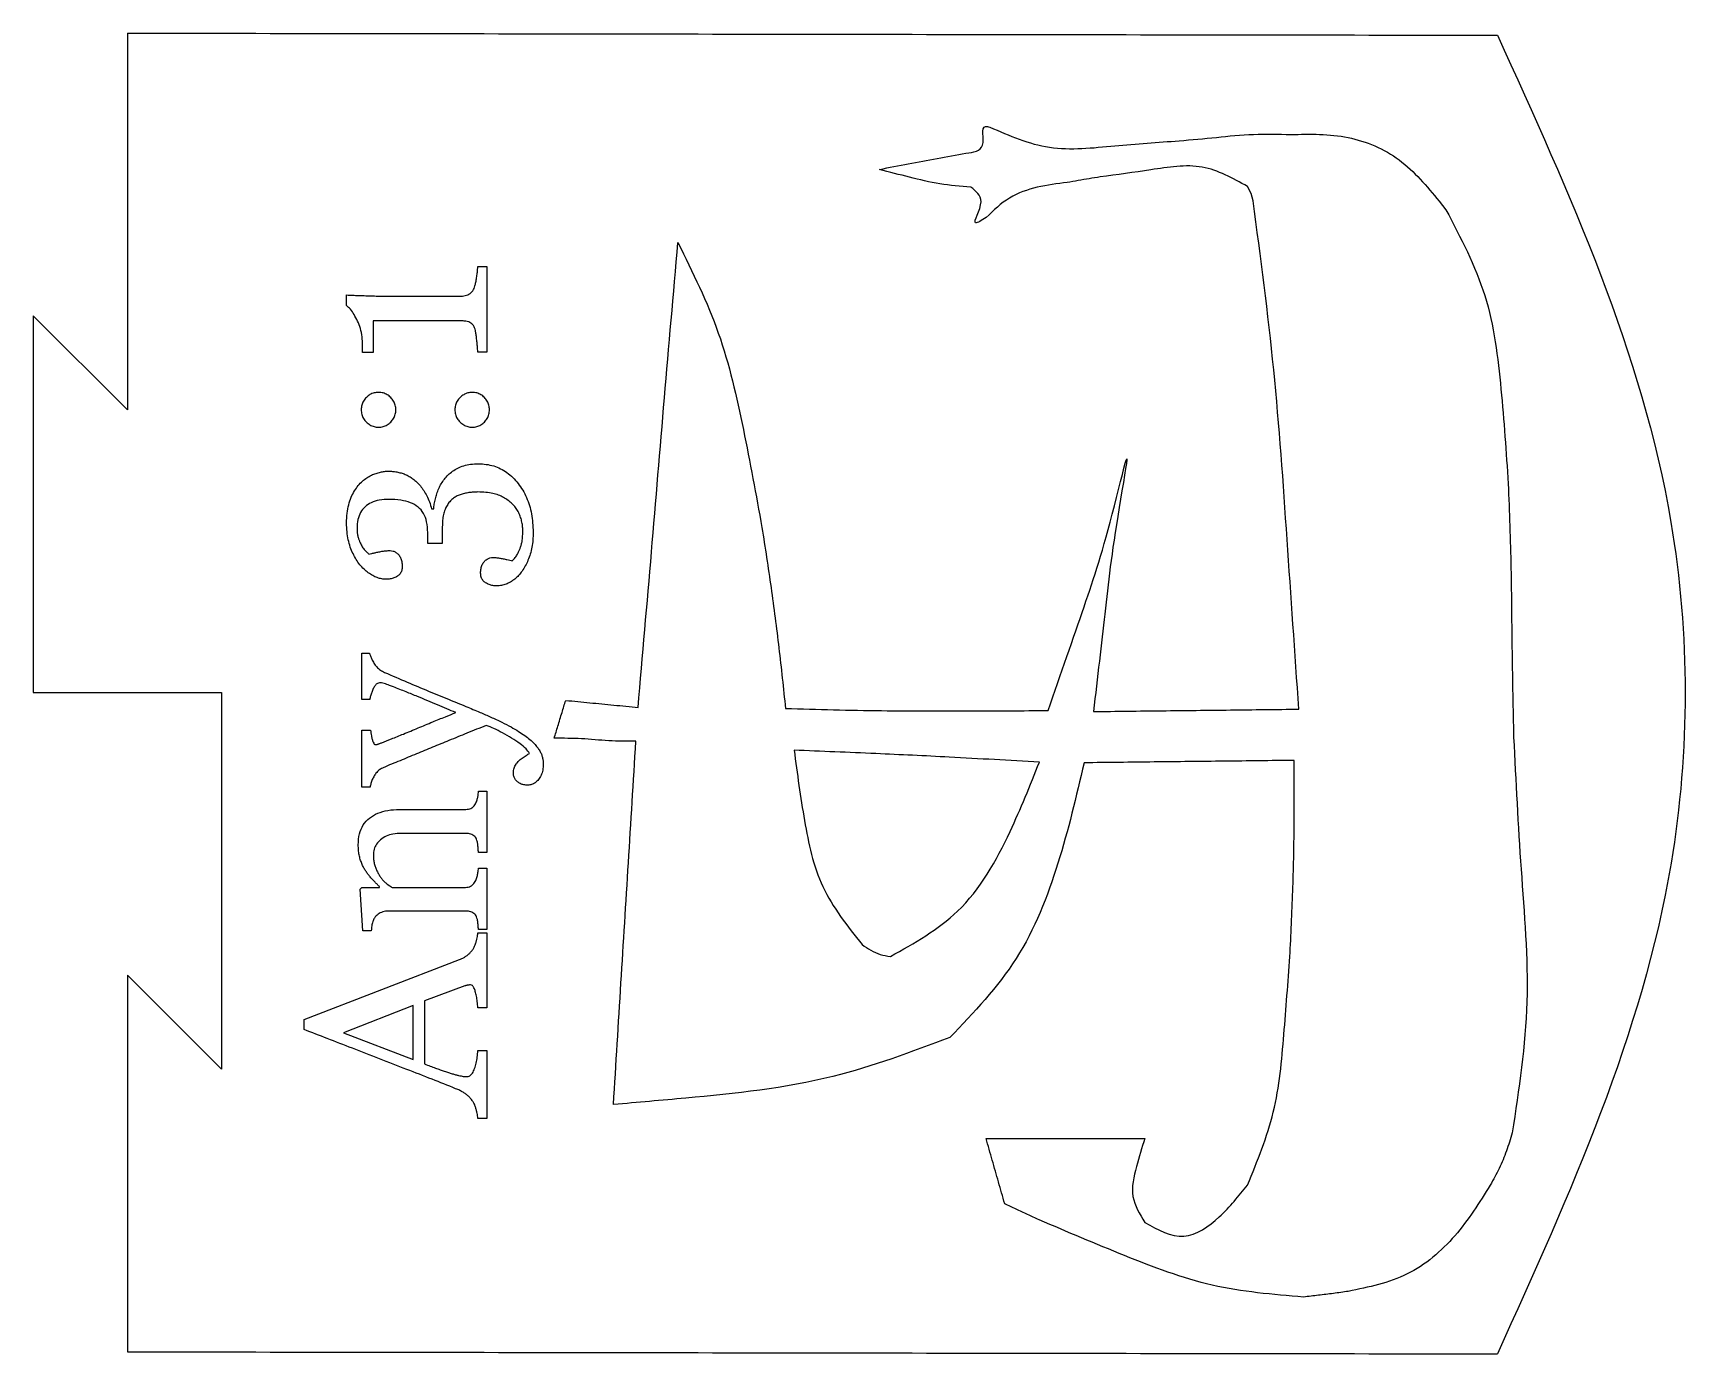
# Model space of a CAD drawing. Extents: x 1 to 437, y 7 to 187.
# Drawn here: x 294.1 to 351.7, y 141.2 to 187.1 of the extents above; entities that cross this region are included whole.
import ezdxf

# ---------------------------------------------------------------- set-up
doc = ezdxf.new("R2010")
doc.units = 0
doc.layers.add('Base', color=7, linetype='CONTINUOUS')

msp = doc.modelspace()

# ---------------------------------------------------------------- linework, layer by layer
at = {"layer": 'Base', "color": 1}
for p, q in [((297.40321, 187.142296), (297.40321, 174.047185)), ((297.40321, 174.047185), (294.129319, 177.320963)), ((294.129319, 177.320963), (294.129319, 164.225821)), ((294.129319, 164.225821), (300.676987, 164.225821)), ((300.676987, 164.225821), (300.676987, 151.13071)), ((300.676987, 151.13071), (297.40321, 154.404487)), ((297.40321, 154.404487), (297.40321, 141.309379))]:
    msp.add_line(p, q, dxfattribs=at)
at = {"layer": 'Base', "color": 3}
for p, q in [((336.447412, 181.571664), (336.319678, 181.811807)), ((336.51475, 181.31211), (336.447412, 181.571664)), ((342.97239, 181.299503), (343.213351, 181.003706)), ((309.579913, 179.029279), (309.89301, 179.029274)), ((309.89301, 179.029274), (309.89301, 176.057121)), ((305.020246, 177.675491), (305.020246, 178.041496)), ((306.378441, 178.001816), (308.993427, 178.001816)), ((309.041913, 177.137504), (305.946302, 177.137504)), ((305.946302, 177.137504), (305.946302, 176.039482)), ((305.575885, 176.039482), (305.575885, 176.282018)), ((305.946302, 176.039482), (305.575885, 176.039482)), ((309.89301, 176.057121), (309.579913, 176.057121)), ((306.131496, 174.654829), (306.131496, 174.654829)), ((309.385885, 174.654829), (309.385885, 174.654829)), ((307.974774, 170.606704), (308.04533, 170.606704)), ((308.345191, 169.984935), (308.345191, 169.40726)), ((307.838066, 169.40726), (307.838066, 169.790907)), ((308.345191, 169.40726), (307.838066, 169.40726)), ((311.502552, 169.795316), (311.502552, 169.795316)), ((305.54501, 163.97889), (305.54501, 165.592849)), ((305.54501, 165.592849), (305.818427, 165.592849)), ((305.827232, 163.97889), (305.54501, 163.97889)), ((305.54501, 160.931774), (305.54501, 162.916149)), ((305.54501, 162.916149), (305.853705, 162.916149)), ((329.087282, 161.798566), (329.087282, 161.798566)), ((305.836066, 160.931774), (305.54501, 160.931774)), ((309.601955, 160.790654), (309.89301, 160.790663)), ((309.89301, 160.790663), (309.89301, 158.660768)), ((311.312927, 161.002327), (311.312927, 161.002329)), ((306.854691, 160.160065), (309.116899, 160.160065)), ((309.152177, 159.326635), (306.916441, 159.326635)), ((309.89301, 158.660768), (309.601955, 158.660768)), ((309.601955, 158.118371), (309.89301, 158.118371)), ((309.89301, 158.118371), (309.89301, 155.988477)), ((305.492094, 157.386357), (305.553844, 157.448093)), ((305.589122, 155.939968), (305.492094, 157.386357)), ((305.553844, 157.448093), (306.166774, 157.448093)), ((306.166774, 157.448093), (306.166774, 157.470135)), ((306.607746, 157.448093), (309.108066, 157.448093)), ((309.152177, 156.627885), (306.466635, 156.627885)), ((309.89301, 155.988477), (309.601955, 155.988477)), ((305.875746, 155.939968), (305.589122, 155.939968)), ((309.579913, 155.869447), (309.89301, 155.869413)), ((309.89301, 155.869413), (309.89301, 153.263268)), ((303.547413, 152.862016), (308.944913, 154.947816)), ((309.130107, 154.026177), (307.72783, 153.50583)), ((307.335372, 153.347052), (304.91001, 152.398963)), ((307.335372, 151.46851), (307.335372, 153.347052)), ((307.72783, 153.50583), (307.72783, 151.314199)), ((309.89301, 153.263268), (309.579913, 153.263268)), ((303.547413, 152.509238), (303.547413, 152.862016)), ((304.91001, 152.398963), (307.335372, 151.46851)), ((309.579913, 151.777224), (309.89301, 151.777224)), ((309.89301, 151.777224), (309.89301, 149.422433)), ((314.292093, 149.903653), (314.292093, 149.903653)), ((309.89301, 149.422433), (309.579913, 149.422433))]:
    msp.add_line(p, q, dxfattribs=at)
at = {"layer": 'Base', "color": 1}
for points, knots in [([(297.40321, 187.142296), (302.69165, 187.134221), (313.26852, 187.118071), (329.133793, 187.093815), (339.710625, 187.077641), (344.999028, 187.069554)], [0, 0, 0, 0, 15.865339, 31.730647, 47.595874, 47.595874, 47.595874, 47.595874]), ([(344.998915, 187.069554), (347.514719, 181.556344), (351.688421, 172.40997), (351.686684, 155.984576), (347.518307, 146.792424), (344.998915, 141.236634)], [0, 0, 0, 0, 17.972345, 29.81599, 47.911223, 47.911223, 47.911223, 47.911223]), ([(297.403068, 141.309379), (302.691509, 141.301304), (313.268382, 141.285154), (329.133664, 141.260895), (339.710506, 141.244721), (344.998915, 141.236634)], [0, 0, 0, 0, 15.86534, 31.730656, 47.595902, 47.595902, 47.595902, 47.595902])]:
    msp.add_open_spline(points, degree=3, knots=knots, dxfattribs=at)
at = {"layer": 'Base', "color": 3}
for points, knots in [([(326.53653, 182.965616), (326.793757, 183.001193), (327.310583, 183.072674), (327.017889, 183.962921), (327.309054, 183.888159), (327.362707, 183.874383)], [0, 0, 0, 0, 0.645851, 1.297656, 1.444897, 1.444897, 1.444897, 1.444897]), ([(327.362707, 183.874383), (328.044355, 183.578589), (329.433011, 182.975995), (331.709503, 183.245218), (333.20408, 183.348443), (333.947036, 183.399756)], [0, 0, 0, 0, 2.189806, 4.461079, 6.70617, 6.70617, 6.70617, 6.70617]), ([(333.947036, 183.399756), (334.377089, 183.438751), (335.237606, 183.516778), (336.528221, 183.651629), (337.392642, 183.629232), (337.824374, 183.618046)], [0, 0, 0, 0, 1.29582, 2.592882, 3.887081, 3.887081, 3.887081, 3.887081]), ([(337.824374, 183.618046), (338.492759, 183.632516), (339.810918, 183.661052), (341.705515, 182.841497), (342.545962, 181.818536), (342.97239, 181.299503)], [0, 0, 0, 0, 1.992026, 3.928589, 5.923198, 5.923198, 5.923198, 5.923198]), ([(323.533375, 182.40698), (323.866866, 182.470088), (324.533847, 182.596303), (325.534835, 182.782887), (326.202632, 182.904707), (326.53653, 182.965616)], [0, 0, 0, 0, 1.01823, 2.036454, 3.054679, 3.054679, 3.054679, 3.054679]), ([(336.319678, 181.811807), (335.807358, 182.098331), (334.759823, 182.684184), (332.950831, 182.378937), (331.782418, 182.222244), (331.199292, 182.144042)], [0, 0, 0, 0, 1.710284, 3.496997, 5.277113, 5.277113, 5.277113, 5.277113]), ([(326.704537, 181.788529), (326.346018, 181.818705), (325.628216, 181.87912), (324.575808, 182.128449), (323.880732, 182.314168), (323.533375, 182.40698)], [0, 0, 0, 0, 1.077872, 2.158049, 3.237106, 3.237106, 3.237106, 3.237106]), ([(330.055926, 181.950288), (329.706931, 181.907144), (329.017196, 181.821876), (328.002652, 181.470536), (327.498025, 180.981458), (327.243017, 180.734308)], [0, 0, 0, 0, 1.056367, 2.087748, 3.141397, 3.141397, 3.141397, 3.141397]), ([(331.199292, 182.144042), (331.072086, 182.123498), (330.817675, 182.08241), (330.436574, 182.017637), (330.182809, 181.972738), (330.055926, 181.950288)], [0, 0, 0, 0, 0.386564, 0.773121, 1.159683, 1.159683, 1.159683, 1.159683]), ([(327.243017, 180.734308), (327.082203, 180.632965), (326.628955, 180.347333), (327.284422, 181.342917), (326.884891, 181.649937), (326.704537, 181.788529)], [0, 0, 0, 0, 0.415541, 1.171184, 1.79298, 1.79298, 1.79298, 1.79298]), ([(338.103916, 163.644991), (337.967465, 165.611762), (337.694541, 169.545631), (337.292639, 175.448515), (336.773991, 179.357995), (336.51475, 181.31211)], [0, 0, 0, 0, 5.914941, 11.83086, 17.743, 17.743, 17.743, 17.743]), ([(343.213351, 181.003706), (343.725544, 180.03066), (344.754887, 178.07515), (345.154575, 174.764539), (345.303875, 172.575313), (345.378447, 171.481844)], [0, 0, 0, 0, 3.271399, 6.574462, 9.87063, 9.87063, 9.87063, 9.87063]), ([(315.145533, 163.705651), (315.302662, 165.506492), (315.615445, 169.091259), (316.06088, 174.478956), (316.373663, 178.063724), (316.530792, 179.864564)], [0, 0, 0, 0, 5.423041, 10.79515, 16.218191, 16.218191, 16.218191, 16.218191]), ([(316.530792, 179.864564), (317.041612, 178.830481), (318.065959, 176.756831), (318.826416, 173.362185), (319.242687, 171.093194), (319.450692, 169.959414)], [0, 0, 0, 0, 3.4478, 6.913883, 10.375604, 10.375604, 10.375604, 10.375604]), ([(308.993427, 178.001816), (309.026638, 178.003179), (309.091441, 178.00584), (309.184785, 178.029461), (309.26974, 178.067208), (309.344515, 178.119397), (309.405339, 178.186476), (309.451821, 178.267193), (309.482966, 178.368585), (309.511853, 178.493864), (309.536505, 178.641372), (309.557498, 178.789928), (309.573387, 178.919263), (309.577935, 178.995935), (309.579913, 179.029279)], [0, 0, 0, 0, 0.099497, 0.19415, 0.286803, 0.377142, 0.465585, 0.556351, 0.654119, 0.782474, 0.942129, 1.102474, 1.232658, 1.332848, 1.332848, 1.332848, 1.332848]), ([(305.020246, 178.041496), (305.087534, 178.038492), (305.229283, 178.032163), (305.452716, 178.023502), (305.691158, 178.014784), (305.931563, 178.00744), (306.160882, 178.002769), (306.307886, 178.002125), (306.378441, 178.001816)], [0, 0, 0, 0, 0.202065, 0.425667, 0.670803, 0.917866, 1.147214, 1.358876, 1.358876, 1.358876, 1.358876]), ([(305.575885, 176.282018), (305.572334, 176.384467), (305.565424, 176.583807), (305.505549, 176.871728), (305.407902, 177.131026), (305.288718, 177.353793), (305.165679, 177.539977), (305.066054, 177.632807), (305.020246, 177.675491)], [0, 0, 0, 0, 0.307099, 0.597539, 0.877622, 1.135161, 1.35517, 1.542438, 1.542438, 1.542438, 1.542438]), ([(309.579913, 176.057121), (309.577309, 176.091998), (309.571279, 176.172749), (309.558394, 176.310164), (309.542865, 176.46857), (309.525716, 176.624254), (309.506188, 176.752967), (309.486042, 176.855836), (309.450917, 176.938751), (309.402585, 177.01035), (309.34049, 177.069073), (309.258969, 177.110608), (309.157101, 177.13387), (309.082467, 177.136225), (309.041913, 177.137504)], [0, 0, 0, 0, 0.104922, 0.242923, 0.414025, 0.582468, 0.712606, 0.804784, 0.896008, 0.980608, 1.062437, 1.149553, 1.251691, 1.373233, 1.373233, 1.373233, 1.373233]), ([(306.131496, 174.654829), (306.184386, 174.651248), (306.288526, 174.644195), (306.435224, 174.580111), (306.559156, 174.480516), (306.657894, 174.355191), (306.719099, 174.20798), (306.73737, 174.050695), (306.719099, 173.893424), (306.657895, 173.746171), (306.559156, 173.621), (306.435223, 173.520841), (306.288528, 173.458794), (306.131426, 173.440382), (305.974224, 173.458694), (305.826991, 173.519905), (305.701654, 173.618659), (305.601368, 173.743308), (305.539492, 173.891605), (305.521196, 174.050695), (305.539492, 174.209799), (305.601369, 174.358054), (305.701653, 174.482857), (305.826992, 174.581044), (305.974223, 174.6443), (306.078548, 174.651285), (306.131496, 174.654829)], [0, 0, 0, 0, 0.158053, 0.311208, 0.471127, 0.63127, 0.784819, 0.94307, 1.101325, 1.254874, 1.415016, 1.574935, 1.72809, 1.886143, 2.04439, 2.197938, 2.358081, 2.518389, 2.6729, 2.833374, 2.993845, 3.148355, 3.308664, 3.468806, 3.622354, 3.780601, 3.780601, 3.780601, 3.780601]), ([(309.385885, 174.654829), (309.438691, 174.651261), (309.542523, 174.644244), (309.688583, 174.580189), (309.811436, 174.480453), (309.908887, 174.354975), (309.969258, 174.207856), (309.987273, 174.050695), (309.969258, 173.893548), (309.908888, 173.746387), (309.811435, 173.621062), (309.688582, 173.520764), (309.542525, 173.458745), (309.385712, 173.44035), (309.228476, 173.458865), (309.081143, 173.520918), (308.956116, 173.62093), (308.856109, 173.745962), (308.794059, 173.893296), (308.775523, 174.050695), (308.794059, 174.208108), (308.85611, 174.3554), (308.956115, 174.480588), (309.081143, 174.580026), (309.228475, 174.644145), (309.332917, 174.651234), (309.385885, 174.654829)], [0, 0, 0, 0, 0.157792, 0.310271, 0.469247, 0.628638, 0.781909, 0.940131, 1.098356, 1.251628, 1.411017, 1.569994, 1.722473, 1.880265, 2.038561, 2.192392, 2.353272, 2.514165, 2.667997, 2.826282, 2.984564, 3.138395, 3.299289, 3.46017, 3.614, 3.772296, 3.772296, 3.772296, 3.772296]), ([(308.04533, 170.606704), (308.051763, 170.662949), (308.064998, 170.778658), (308.103336, 170.954542), (308.153266, 171.135354), (308.219571, 171.314697), (308.307192, 171.484001), (308.413879, 171.643736), (308.545214, 171.789658), (308.702445, 171.918082), (308.882146, 172.029806), (309.092684, 172.114891), (309.336903, 172.162576), (309.688195, 172.182854), (310.131621, 172.127509), (310.614174, 171.88791), (311.000638, 171.498634), (311.291732, 171.005559), (311.473259, 170.423544), (311.49252, 170.010458), (311.502552, 169.795316)], [0, 0, 0, 0, 0.169739, 0.349197, 0.539296, 0.732263, 0.921599, 1.109889, 1.307113, 1.50811, 1.71706, 1.939752, 2.185227, 2.459863, 2.994141, 3.504918, 4.045264, 4.616456, 5.209005, 5.85304, 5.85304, 5.85304, 5.85304]), ([(329.395159, 163.596256), (329.833553, 164.860701), (330.692814, 167.339033), (331.422842, 169.509995), (332.314199, 173.248466), (331.625204, 169.398001), (331.397022, 167.22829), (331.105895, 164.746882), (330.966939, 163.562491)], [0, 0, 0, 0, 3.819005, 7.485312, 9.164603, 10.877586, 14.610985, 18.020198, 18.020198, 18.020198, 18.020198]), ([(305.791955, 169.036843), (305.82568, 169.04421), (305.897853, 169.059974), (306.013288, 169.08478), (306.13933, 169.112709), (306.27044, 169.137879), (306.400937, 169.151709), (306.521693, 169.159662), (306.635819, 169.146248), (306.73694, 169.096053), (306.827973, 169.018255), (306.902316, 168.908826), (306.943852, 168.767243), (306.956475, 168.616757), (306.942245, 168.47071), (306.884206, 168.347988), (306.785591, 168.261431), (306.667321, 168.20317), (306.535545, 168.166519), (306.391753, 168.155064), (306.239051, 168.169255), (306.081319, 168.213433), (305.923371, 168.285236), (305.767738, 168.384715), (305.618734, 168.513028), (305.477374, 168.666922), (305.347762, 168.846866), (305.236374, 169.053173), (305.141712, 169.282653), (305.070222, 169.537369), (305.02874, 169.817235), (305.015382, 170.125678), (305.030389, 170.441788), (305.081365, 170.744533), (305.171896, 171.005406), (305.288558, 171.226273), (305.418099, 171.415272), (305.563867, 171.567954), (305.718487, 171.687724), (305.876708, 171.781093), (306.038601, 171.843272), (306.193549, 171.883369), (306.33503, 171.91), (306.473871, 171.919202), (306.614682, 171.911536), (306.762962, 171.890926), (306.910838, 171.857085), (307.055881, 171.807782), (307.194305, 171.739393), (307.329657, 171.650545), (307.460947, 171.538375), (307.586787, 171.400983), (307.70529, 171.241912), (307.811993, 171.056545), (307.904039, 170.842615), (307.950491, 170.687692), (307.974774, 170.606704)], [0, 0, 0, 0, 0.103562, 0.221624, 0.354198, 0.49091, 0.621821, 0.747591, 0.853816, 0.961975, 1.080821, 1.209994, 1.352709, 1.518215, 1.66128, 1.788156, 1.914895, 2.046913, 2.181182, 2.322813, 2.477306, 2.63884, 2.811869, 2.996046, 3.191036, 3.400123, 3.621633, 3.854495, 4.101897, 4.364984, 4.646047, 4.948694, 5.289936, 5.593835, 5.866394, 6.114375, 6.341308, 6.55167, 6.74474, 6.926511, 7.100746, 7.262984, 7.406291, 7.531987, 7.679392, 7.828541, 7.980663, 8.133845, 8.28702, 8.442551, 8.618438, 8.803589, 9.000405, 9.212361, 9.443779, 9.697275, 9.697275, 9.697275, 9.697275]), ([(310.770524, 168.798718), (310.780501, 168.807282), (310.803506, 168.827029), (310.838152, 168.865337), (310.878808, 168.912874), (310.921011, 168.970519), (310.96068, 169.037796), (310.998674, 169.117778), (311.037857, 169.207057), (311.072789, 169.305876), (311.104289, 169.411156), (311.126815, 169.532997), (311.138399, 169.67911), (311.143171, 169.843949), (311.134856, 170.017683), (311.104819, 170.188561), (311.056481, 170.354188), (310.986371, 170.511842), (310.890914, 170.656879), (310.770658, 170.788575), (310.629861, 170.906408), (310.470354, 171.007553), (310.293104, 171.092094), (310.08763, 171.152894), (309.848046, 171.186453), (309.623328, 171.195838), (309.42597, 171.18963), (309.26833, 171.172242), (309.113152, 171.14536), (308.964076, 171.103662), (308.8272, 171.040394), (308.703834, 170.958327), (308.595863, 170.854627), (308.506392, 170.727924), (308.433663, 170.579097), (308.381357, 170.404839), (308.350318, 170.203828), (308.346967, 170.060754), (308.345191, 169.984935)], [0, 0, 0, 0, 0.039412, 0.090877, 0.154666, 0.227095, 0.304865, 0.388574, 0.492607, 0.597218, 0.702815, 0.82198, 0.968099, 1.142096, 1.316553, 1.488852, 1.661326, 1.833032, 2.004464, 2.179831, 2.366235, 2.553605, 2.745074, 2.953554, 3.193655, 3.469038, 3.627399, 3.785587, 3.94441, 4.099531, 4.248497, 4.394862, 4.542129, 4.69489, 4.857812, 5.036972, 5.238636, 5.465978, 5.465978, 5.465978, 5.465978]), ([(345.378447, 171.481844), (345.414275, 170.503637), (345.485932, 168.547171), (345.501353, 165.610473), (345.543989, 163.653263), (345.565307, 162.674677)], [0, 0, 0, 0, 2.936403, 5.87296, 8.809402, 8.809402, 8.809402, 8.809402]), ([(307.838066, 169.790907), (307.832364, 169.914536), (307.821834, 170.142831), (307.709512, 170.452586), (307.510341, 170.68596), (307.231478, 170.836839), (306.885347, 170.922133), (306.518032, 170.945652), (306.169953, 170.922906), (305.882224, 170.838446), (305.654612, 170.689798), (305.492522, 170.482997), (305.398444, 170.226184), (305.377829, 169.991122), (305.385369, 169.80253), (305.402387, 169.675702), (305.433839, 169.567079), (305.471606, 169.474807), (305.507025, 169.394313), (305.545004, 169.321716), (305.58558, 169.255281), (305.631013, 169.194367), (305.679353, 169.144031), (305.724567, 169.102407), (305.761285, 169.067092), (305.782664, 169.046006), (305.791955, 169.036843)], [0, 0, 0, 0, 0.369844, 0.68296, 0.968935, 1.269816, 1.618166, 2.031309, 2.369895, 2.660228, 2.920794, 3.172175, 3.434795, 3.729929, 3.873868, 4.00088, 4.112704, 4.212016, 4.299847, 4.376441, 4.457627, 4.533179, 4.603887, 4.666622, 4.717561, 4.756707, 4.756707, 4.756707, 4.756707]), ([(319.450692, 169.959414), (319.559343, 169.262923), (319.776648, 167.869932), (320.044483, 165.771982), (320.193932, 164.370117), (320.268656, 163.669185)], [0, 0, 0, 0, 2.114665, 4.229362, 6.344056, 6.344056, 6.344056, 6.344056]), ([(311.502552, 169.795316), (311.500456, 169.7057), (311.49637, 169.530995), (311.461265, 169.276835), (311.403964, 169.039624), (311.326958, 168.821164), (311.233872, 168.622647), (311.124358, 168.446511), (311.000913, 168.293456), (310.864786, 168.164536), (310.717666, 168.061909), (310.563126, 167.986175), (310.403388, 167.940077), (310.248395, 167.925725), (310.102908, 167.937205), (309.970681, 167.973373), (309.850026, 168.029919), (309.747601, 168.11444), (309.686772, 168.236898), (309.672053, 168.382295), (309.684833, 168.531441), (309.726544, 168.671486), (309.800829, 168.78031), (309.892397, 168.85831), (309.995166, 168.908087), (310.102777, 168.921186), (310.213004, 168.913066), (310.332317, 168.897651), (310.460454, 168.872336), (310.58319, 168.844968), (310.686261, 168.821356), (310.745409, 168.805466), (310.770524, 168.798718)], [0, 0, 0, 0, 0.26875, 0.523923, 0.767957, 0.999709, 1.217673, 1.424461, 1.620396, 1.806011, 1.985017, 2.1565, 2.320047, 2.48096, 2.620846, 2.755628, 2.889962, 3.018601, 3.14581, 3.288728, 3.451794, 3.593111, 3.721877, 3.841106, 3.950594, 4.059253, 4.161781, 4.28184, 4.419975, 4.553419, 4.65913, 4.737142, 4.737142, 4.737142, 4.737142]), ([(305.818427, 165.592849), (305.826355, 165.560018), (305.84422, 165.486038), (305.898887, 165.370394), (305.969298, 165.239689), (306.064365, 165.109176), (306.189767, 164.998418), (306.288553, 164.94813), (306.33876, 164.922571)], [0, 0, 0, 0, 0.101094, 0.227806, 0.381877, 0.546559, 0.709588, 0.878083, 0.878083, 0.878083, 0.878083]), ([(306.33876, 164.922571), (306.601082, 164.809962), (307.109081, 164.59189), (307.848375, 164.280775), (308.529062, 164.001044), (309.127174, 163.756673), (309.618263, 163.550434), (310.034682, 163.370218), (310.39418, 163.202579), (310.716356, 163.038397), (310.982527, 162.884606), (311.201679, 162.737715), (311.384186, 162.596118), (311.533465, 162.459594), (311.644984, 162.325094), (311.730249, 162.202662), (311.788703, 162.084909), (311.824552, 161.969924), (311.846411, 161.855193), (311.854523, 161.706396), (311.840889, 161.533229), (311.78816, 161.347166), (311.696203, 161.197965), (311.582367, 161.087985), (311.452377, 161.014936), (311.359012, 161.006494), (311.312927, 161.002327)], [0, 0, 0, 0, 0.856412, 1.658479, 2.406237, 3.064177, 3.596787, 4.004137, 4.425329, 4.786576, 5.088598, 5.346998, 5.577377, 5.781207, 5.952313, 6.100505, 6.22793, 6.344918, 6.460813, 6.577397, 6.791063, 6.979162, 7.152062, 7.309913, 7.45094, 7.588401, 7.588401, 7.588401, 7.588401]), ([(308.817038, 163.524688), (308.710953, 163.569345), (308.496292, 163.659708), (308.170652, 163.79703), (307.832764, 163.940623), (307.470806, 164.091505), (307.072755, 164.249908), (306.773469, 164.368773), (306.579658, 164.44067), (306.502458, 164.470052), (306.415796, 164.504224), (306.326592, 164.536317), (306.241571, 164.554843), (306.161591, 164.56651), (306.077581, 164.542077), (306.005804, 164.465162), (305.944295, 164.357616), (305.890271, 164.232697), (305.847833, 164.105158), (305.833947, 164.020047), (305.827232, 163.97889)], [0, 0, 0, 0, 0.345305, 0.698716, 1.060227, 1.446713, 1.875108, 2.345471, 2.412682, 2.495272, 2.593237, 2.692314, 2.778965, 2.854446, 2.932416, 3.030167, 3.160666, 3.304271, 3.437689, 3.562611, 3.562611, 3.562611, 3.562611]), ([(305.853705, 162.916149), (305.855791, 162.88472), (305.860251, 162.817535), (305.880109, 162.711593), (305.906201, 162.602056), (305.937605, 162.506333), (305.971962, 162.43663), (306.017007, 162.410325), (306.050128, 162.416001), (306.079463, 162.422537), (306.115546, 162.433633), (306.156003, 162.447246), (306.198673, 162.462647), (306.33855, 162.517655), (306.605254, 162.621444), (307.02456, 162.792888), (307.502819, 162.992), (307.987412, 163.193659), (308.425938, 163.372198), (308.695006, 163.477108), (308.817038, 163.524688)], [0, 0, 0, 0, 0.094415, 0.201831, 0.322885, 0.431738, 0.504733, 0.551837, 0.573447, 0.603612, 0.642474, 0.686411, 0.731749, 0.778525, 1.137322, 1.590296, 2.137479, 2.691483, 3.164932, 3.557866, 3.557866, 3.557866, 3.557866]), ([(312.23235, 162.633458), (312.274706, 162.774282), (312.364446, 163.072648), (312.499261, 163.511013), (312.589001, 163.809379), (312.631356, 163.950203)], [0, 0, 0, 0, 0.441167, 0.934706, 1.375873, 1.375873, 1.375873, 1.375873]), ([(320.268656, 163.669185), (321.380226, 163.638197), (323.529396, 163.578282), (326.572119, 163.581901), (328.502598, 163.591718), (329.395159, 163.596256)], [0, 0, 0, 0, 3.335821, 6.449657, 9.127413, 9.127413, 9.127413, 9.127413]), ([(309.870941, 163.07931), (309.646815, 162.98928), (309.214656, 162.815683), (308.591367, 162.56298), (308.006997, 162.32326), (307.440211, 162.090452), (306.873218, 161.848712), (306.440752, 161.684296), (306.166376, 161.548167), (306.058881, 161.450267), (305.97592, 161.330127), (305.91238, 161.19948), (305.862467, 161.066694), (305.844758, 160.976192), (305.836066, 160.931774)], [0, 0, 0, 0, 0.724596, 1.397163, 2.017713, 2.619431, 3.235542, 3.86605, 4.008805, 4.149857, 4.29655, 4.444345, 4.584999, 4.72057, 4.72057, 4.72057, 4.72057]), ([(311.374677, 162.109171), (311.336006, 162.163199), (311.244401, 162.291182), (311.025472, 162.460504), (310.749463, 162.642712), (310.445018, 162.817105), (310.151962, 162.968481), (309.96041, 163.044025), (309.870941, 163.07931)], [0, 0, 0, 0, 0.198477, 0.470162, 0.821583, 1.192664, 1.521671, 1.810028, 1.810028, 1.810028, 1.810028]), ([(315.070913, 162.530599), (314.755273, 162.531005), (314.123245, 162.531818), (313.180031, 162.63224), (312.547997, 162.633053), (312.23235, 162.633458)], [0, 0, 0, 0, 0.946345, 1.89493, 2.841294, 2.841294, 2.841294, 2.841294]), ([(314.292093, 149.903653), (314.378288, 151.312191), (314.549669, 154.112761), (314.81336, 158.321491), (314.984726, 161.122062), (315.070913, 162.530599)], [0, 0, 0, 0, 4.233519, 8.417428, 12.650943, 12.650943, 12.650943, 12.650943]), ([(345.565307, 162.674677), (345.641115, 161.143347), (345.792812, 158.079078), (346.208206, 153.474219), (345.745606, 150.431913), (345.514817, 148.914119)], [0, 0, 0, 0, 4.603669, 9.212181, 13.800383, 13.800383, 13.800383, 13.800383]), ([(311.312927, 161.002329), (311.26662, 161.004613), (311.178065, 161.008979), (311.054092, 161.050731), (310.951611, 161.118553), (310.87272, 161.206212), (310.8238, 161.311489), (310.811637, 161.417392), (310.81823, 161.513195), (310.835161, 161.595347), (310.86554, 161.66851), (310.905178, 161.733992), (310.950763, 161.79485), (311.001552, 161.847336), (311.055484, 161.896908), (311.116203, 161.943693), (311.18468, 161.990339), (311.253905, 162.03473), (311.31698, 162.074649), (311.356504, 162.098297), (311.374677, 162.109171)], [0, 0, 0, 0, 0.138578, 0.26501, 0.386971, 0.503616, 0.614439, 0.729397, 0.819251, 0.901992, 0.979811, 1.055603, 1.131155, 1.207413, 1.274344, 1.350789, 1.4371, 1.522855, 1.597492, 1.661024, 1.661024, 1.661024, 1.661024]), ([(329.087282, 161.798566), (328.044894, 161.860336), (326.151684, 161.972524), (323.310929, 162.106062), (321.512797, 162.179548), (320.56626, 162.21823)], [0, 0, 0, 0, 3.132621, 5.689538, 8.531522, 8.531522, 8.531522, 8.531522]), ([(320.56626, 162.21823), (320.676027, 161.404401), (320.891464, 159.807122), (321.402954, 157.377805), (322.418368, 156.105421), (322.931734, 155.462138)], [0, 0, 0, 0, 2.473439, 4.854547, 7.289332, 7.289332, 7.289332, 7.289332]), ([(323.911073, 155.04851), (324.743636, 155.514739), (326.556055, 156.529678), (328.036182, 159.167745), (328.765579, 160.993369), (329.087282, 161.798566)], [0, 0, 0, 0, 2.815694, 6.129524, 8.744395, 8.744395, 8.744395, 8.744395]), ([(330.642524, 161.781164), (330.368525, 160.613054), (329.819905, 158.274182), (328.481419, 154.858871), (326.811019, 153.10629), (325.979338, 152.233693)], [0, 0, 0, 0, 3.606489, 7.221166, 10.805502, 10.805502, 10.805502, 10.805502]), ([(337.941694, 161.863663), (337.130679, 161.854499), (335.508644, 161.83617), (333.075587, 161.808666), (331.453546, 161.790331), (330.642524, 161.781164)], [0, 0, 0, 0, 2.433201, 4.866416, 7.299636, 7.299636, 7.299636, 7.299636]), ([(337.793302, 155.045112), (337.829697, 155.802164), (337.90249, 157.316295), (337.949686, 159.589894), (337.944358, 161.105748), (337.941694, 161.863663)], [0, 0, 0, 0, 2.273707, 4.547497, 6.821215, 6.821215, 6.821215, 6.821215]), ([(309.116899, 160.160065), (309.149084, 160.161027), (309.209603, 160.162834), (309.293951, 160.180402), (309.366785, 160.209682), (309.427994, 160.255414), (309.478011, 160.317774), (309.512971, 160.388988), (309.539699, 160.458494), (309.560649, 160.519468), (309.576538, 160.577399), (309.587606, 160.638965), (309.596191, 160.710379), (309.599985, 160.762459), (309.602039, 160.790654)], [0, 0, 0, 0, 0.096444, 0.181348, 0.257114, 0.33011, 0.407934, 0.494609, 0.566988, 0.631368, 0.687947, 0.747006, 0.818841, 0.903643, 0.903643, 0.903643, 0.903643]), ([(306.166774, 157.470135), (306.141631, 157.495539), (306.087845, 157.549884), (306.003559, 157.638314), (305.912387, 157.734794), (305.822251, 157.834999), (305.742006, 157.935088), (305.668231, 158.037841), (305.602935, 158.151769), (305.544471, 158.281875), (305.493175, 158.424825), (305.453611, 158.581454), (305.430777, 158.75153), (305.420495, 158.996923), (305.448373, 159.299031), (305.579447, 159.627519), (305.809313, 159.874478), (306.108089, 160.041597), (306.463772, 160.144175), (306.719445, 160.154568), (306.854691, 160.160065)], [0, 0, 0, 0, 0.107228, 0.229378, 0.366474, 0.505472, 0.633566, 0.751163, 0.884612, 1.026702, 1.178582, 1.339716, 1.510383, 1.692333, 2.07623, 2.411878, 2.733367, 3.06742, 3.427933, 3.83281, 3.83281, 3.83281, 3.83281]), ([(306.916441, 159.326635), (306.820874, 159.322712), (306.642165, 159.315377), (306.395497, 159.242805), (306.19991, 159.119673), (306.056951, 158.961602), (305.967575, 158.776859), (305.945711, 158.592962), (305.956107, 158.427664), (305.979506, 158.283852), (306.02071, 158.14989), (306.073362, 158.025844), (306.132641, 157.910535), (306.198745, 157.80721), (306.268276, 157.715725), (306.341023, 157.637592), (306.416978, 157.574755), (306.4891, 157.524199), (306.551169, 157.481596), (306.590247, 157.458455), (306.607746, 157.448093)], [0, 0, 0, 0, 0.286198, 0.535192, 0.761517, 0.970923, 1.166864, 1.367012, 1.51863, 1.663259, 1.80299, 1.937943, 2.067128, 2.191492, 2.305419, 2.411485, 2.510959, 2.600493, 2.675708, 2.736704, 2.736704, 2.736704, 2.736704]), ([(309.584316, 158.883459), (309.582075, 158.908896), (309.577847, 158.956885), (309.566312, 159.024069), (309.548201, 159.091668), (309.519732, 159.159279), (309.47226, 159.222468), (309.410544, 159.270635), (309.335563, 159.30362), (309.247997, 159.323469), (309.185362, 159.325538), (309.152177, 159.326635)], [0, 0, 0, 0, 0.076589, 0.144488, 0.204173, 0.286344, 0.362918, 0.438629, 0.518552, 0.606791, 0.706224, 0.706224, 0.706224, 0.706224]), ([(309.601955, 158.660768), (309.599956, 158.684039), (309.595834, 158.732038), (309.589984, 158.806269), (309.586334, 158.857242), (309.584457, 158.883459)], [0, 0, 0, 0, 0.070068, 0.144529, 0.223379, 0.223379, 0.223379, 0.223379]), ([(309.108066, 157.448093), (309.139551, 157.44925), (309.199357, 157.451446), (309.283379, 157.472181), (309.356143, 157.506921), (309.417388, 157.556555), (309.468444, 157.619696), (309.503262, 157.689785), (309.53307, 157.758549), (309.555028, 157.825746), (309.571915, 157.896047), (309.584744, 157.968698), (309.595203, 158.042973), (309.599693, 158.093113), (309.601955, 158.118371)], [0, 0, 0, 0, 0.094326, 0.17917, 0.257623, 0.334302, 0.413735, 0.499221, 0.56815, 0.63857, 0.710944, 0.784887, 0.859824, 0.935889, 0.935889, 0.935889, 0.935889]), ([(306.466635, 156.627885), (306.434099, 156.626578), (306.370094, 156.624007), (306.276992, 156.601863), (306.190326, 156.566339), (306.111236, 156.518122), (306.042309, 156.457528), (305.987955, 156.393677), (305.952212, 156.325492), (305.926308, 156.258925), (305.907566, 156.185736), (305.893726, 156.107502), (305.882483, 156.025117), (305.878023, 155.968742), (305.875746, 155.939968)], [0, 0, 0, 0, 0.097503, 0.191807, 0.285301, 0.377575, 0.468218, 0.559781, 0.627196, 0.698166, 0.773693, 0.853398, 0.936448, 1.023022, 1.023022, 1.023022, 1.023022]), ([(309.584316, 156.197936), (309.582049, 156.220927), (309.577704, 156.265009), (309.566005, 156.327733), (309.547908, 156.393322), (309.519764, 156.46054), (309.472252, 156.523717), (309.410545, 156.571885), (309.335563, 156.604872), (309.247997, 156.624721), (309.185362, 156.626789), (309.152177, 156.627885)], [0, 0, 0, 0, 0.069285, 0.132845, 0.191112, 0.273284, 0.349858, 0.425568, 0.505492, 0.593731, 0.693164, 0.693164, 0.693164, 0.693164]), ([(309.601955, 155.988477), (309.599972, 156.011259), (309.595963, 156.057308), (309.590093, 156.127125), (309.586348, 156.174171), (309.584457, 156.197936)], [0, 0, 0, 0, 0.068605, 0.13867, 0.21019, 0.21019, 0.21019, 0.21019]), ([(308.944913, 154.947816), (308.98098, 154.962506), (309.049551, 154.990434), (309.142741, 155.040517), (309.223985, 155.095926), (309.296531, 155.161924), (309.364832, 155.241007), (309.427184, 155.32104), (309.471801, 155.408593), (309.506111, 155.497304), (309.534485, 155.595602), (309.557239, 155.694451), (309.573809, 155.785677), (309.577981, 155.842935), (309.579913, 155.869447)], [0, 0, 0, 0, 0.116764, 0.221999, 0.316737, 0.411091, 0.515208, 0.630161, 0.71421, 0.808929, 0.915205, 1.020805, 1.113238, 1.192934, 1.192934, 1.192934, 1.192934]), ([(322.931734, 155.462138), (323.029471, 155.39311), (323.224902, 155.255083), (323.556779, 155.108981), (323.792975, 155.068667), (323.911073, 155.04851)], [0, 0, 0, 0, 0.358586, 0.717016, 1.075443, 1.075443, 1.075443, 1.075443]), ([(336.31965, 147.103083), (336.662375, 147.938842), (337.351161, 149.618499), (337.588192, 152.341296), (337.724982, 154.144507), (337.793302, 155.045112)], [0, 0, 0, 0, 2.694066, 5.414362, 8.128624, 8.128624, 8.128624, 8.128624]), ([(309.579913, 153.263268), (309.57434, 153.335486), (309.563825, 153.471745), (309.534532, 153.662503), (309.497691, 153.824428), (309.453713, 153.948655), (309.402953, 154.036355), (309.341227, 154.064065), (309.298748, 154.060287), (309.2664, 154.057694), (309.231225, 154.052838), (309.195509, 154.046344), (309.161516, 154.037727), (309.140343, 154.029941), (309.130107, 154.026177)], [0, 0, 0, 0, 0.217203, 0.409813, 0.578809, 0.713632, 0.806843, 0.873072, 0.901543, 0.934006, 0.970578, 1.007958, 1.042899, 1.075598, 1.075598, 1.075598, 1.075598]), ([(309.579913, 149.422433), (309.577066, 149.450083), (309.570904, 149.509918), (309.553007, 149.605454), (309.530134, 149.709703), (309.500935, 149.813953), (309.463798, 149.908825), (309.411409, 150.005245), (309.339863, 150.097961), (309.25745, 150.190532), (309.168074, 150.267719), (309.065433, 150.333607), (308.945032, 150.396663), (308.585727, 150.548746), (307.969304, 150.786579), (307.088326, 151.136007), (306.163721, 151.494538), (305.242973, 151.851228), (304.371318, 152.189299), (303.814112, 152.405674), (303.547413, 152.509238)], [0, 0, 0, 0, 0.083358, 0.180388, 0.291346, 0.403541, 0.504806, 0.596342, 0.731729, 0.855034, 0.967784, 1.084709, 1.220156, 1.375058, 2.254693, 3.202408, 4.218217, 5.22975, 6.164674, 7.022978, 7.022978, 7.022978, 7.022978]), ([(325.979338, 152.233693), (324.638062, 151.728511), (321.679372, 150.614141), (317.67905, 150.196961), (315.128515, 149.976086), (314.292093, 149.903653)], [0, 0, 0, 0, 4.284427, 9.450911, 11.971957, 11.971957, 11.971957, 11.971957]), ([(307.72783, 151.314199), (307.793403, 151.288258), (307.9183, 151.238849), (308.0976, 151.171796), (308.261171, 151.114692), (308.412022, 151.064594), (308.553188, 151.018472), (308.683611, 150.975457), (308.802067, 150.941429), (308.90491, 150.914506), (308.993218, 150.89551), (309.068783, 150.882853), (309.133577, 150.87567), (309.211046, 150.869633), (309.312252, 150.896646), (309.406506, 151.004832), (309.472463, 151.15917), (309.524923, 151.347052), (309.563941, 151.556685), (309.574484, 151.702253), (309.579913, 151.777224)], [0, 0, 0, 0, 0.211551, 0.402941, 0.574234, 0.731274, 0.879787, 1.019779, 1.143223, 1.249462, 1.338647, 1.414115, 1.479209, 1.534145, 1.647218, 1.777141, 1.948081, 2.149048, 2.361245, 2.586594, 2.586594, 2.586594, 2.586594]), ([(327.884988, 146.454254), (327.812899, 146.706564), (327.66872, 147.211185), (327.452448, 147.968116), (327.308255, 148.472735), (327.236159, 148.725045)], [0, 0, 0, 0, 0.78722, 1.574442, 2.361667, 2.361667, 2.361667, 2.361667]), ([(332.751176, 148.725076), (332.649653, 148.403468), (332.444575, 147.753814), (332.206414, 146.699117), (332.572754, 146.09815), (332.751176, 145.805456)], [0, 0, 0, 0, 1.023392, 2.067271, 3.058399, 3.058399, 3.058399, 3.058399]), ([(345.514817, 148.914119), (345.451302, 148.704633), (345.324277, 148.285675), (345.075535, 147.676141), (344.861363, 147.294093), (344.754285, 147.103083)], [0, 0, 0, 0, 0.656596, 1.313145, 1.969599, 1.969599, 1.969599, 1.969599]), ([(332.751176, 145.805456), (333.206037, 145.550431), (334.101516, 145.048366), (335.434177, 145.988941), (336.018702, 146.724416), (336.31965, 147.103083)], [0, 0, 0, 0, 1.440386, 2.83567, 4.316433, 4.316433, 4.316433, 4.316433]), ([(344.754285, 147.103083), (344.374348, 146.496776), (343.618681, 145.290874), (341.938735, 143.84242), (340.527482, 143.554358), (339.819601, 143.409866)], [0, 0, 0, 0, 2.146711, 4.269657, 6.406215, 6.406215, 6.406215, 6.406215]), ([(329.077828, 145.896165), (328.94466, 145.956813), (328.678321, 146.07811), (328.2804, 146.26354), (328.016793, 146.390682), (327.884988, 146.454254)], [0, 0, 0, 0, 0.438985, 0.877976, 1.316977, 1.316977, 1.316977, 1.316977]), ([(338.266109, 143.210233), (337.198387, 143.299866), (335.055715, 143.479739), (332.033108, 144.637868), (330.062436, 145.476939), (329.077828, 145.896165)], [0, 0, 0, 0, 3.198313, 6.418277, 9.633487, 9.633487, 9.633487, 9.633487]), ([(339.819601, 143.409866), (339.647384, 143.384731), (339.302944, 143.334461), (338.784568, 143.271854), (338.438928, 143.230774), (338.266109, 143.210233)], [0, 0, 0, 0, 0.522105, 1.044225, 1.566337, 1.566337, 1.566337, 1.566337])]:
    msp.add_open_spline(points, degree=3, knots=knots, dxfattribs=at)
for points in [[(312.631356, 163.950203), (312.910709, 163.92303), (313.469415, 163.868686), (314.307474, 163.787168), (314.86618, 163.732824), (315.145533, 163.705651)], [(330.966939, 163.562491), (331.759936, 163.571656), (333.345931, 163.589984), (335.724923, 163.617489), (337.310918, 163.635823), (338.103916, 163.644991)], [(327.236159, 148.725045), (327.848938, 148.725048), (329.074498, 148.725055), (330.912837, 148.725065), (332.138396, 148.725072), (332.751176, 148.725076)]]:
    msp.add_open_spline(points, degree=3, dxfattribs=at)

doc.saveas('drawing.dxf')
